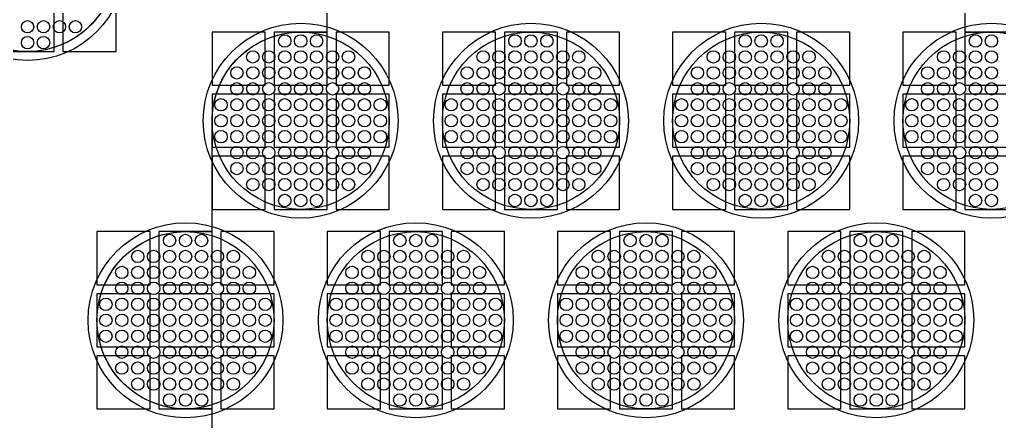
# Model space of a CAD drawing. Extents: x -49 to 54, y -38 to 38.
# Drawn here: x 20.95 to 26.48, y 19.85 to 22.12 of the extents above; entities that cross this region are included whole.
import ezdxf

# ---------------------------------------------------------------- set-up
doc = ezdxf.new("R2010")
doc.units = 0
for name, color, linetype in [('BACK_LAYER', 5, 'CONTINUOUS'), ('COND_LAYER_LOWER_ELECTRODE', 6, 'CONTINUOUS'), ('CONDUCTIVE_LAYER_BACK_LAYER', 2, 'CONTINUOUS'), ('EMITTER', 3, 'CONTINUOUS'), ('LOWER_ELECTRODE', 1, 'CONTINUOUS')]:
    doc.layers.add(name, color=color, linetype=linetype)

msp = doc.modelspace()

# ---------------------------------------------------------------- linework, layer by layer
at = {"layer": 'BACK_LAYER'}
for points in [[(20.8465, 21.9381), (21.1465, 21.9381), (21.1465, 22.2381), (20.8465, 22.2381)], [(21.1965, 21.9381), (21.4965, 21.9381), (21.4965, 22.2381), (21.1965, 22.2381)], [(22.0384, 21.7479), (22.3384, 21.7479), (22.3384, 22.0479), (22.0384, 22.0479)], [(22.3884, 21.7479), (22.6884, 21.7479), (22.6884, 22.0479), (22.3884, 22.0479)], [(22.7384, 21.7479), (23.0384, 21.7479), (23.0384, 22.0479), (22.7384, 22.0479)], [(23.3384, 21.7479), (23.6384, 21.7479), (23.6384, 22.0479), (23.3384, 22.0479)], [(23.6884, 21.7479), (23.9884, 21.7479), (23.9884, 22.0479), (23.6884, 22.0479)], [(24.0384, 21.7479), (24.3384, 21.7479), (24.3384, 22.0479), (24.0384, 22.0479)], [(24.6384, 21.7479), (24.9384, 21.7479), (24.9384, 22.0479), (24.6384, 22.0479)], [(24.9884, 21.7479), (25.2884, 21.7479), (25.2884, 22.0479), (24.9884, 22.0479)], [(25.3384, 21.7479), (25.6384, 21.7479), (25.6384, 22.0479), (25.3384, 22.0479)], [(25.9384, 21.7479), (26.2384, 21.7479), (26.2384, 22.0479), (25.9384, 22.0479)], [(26.2884, 21.7479), (26.5884, 21.7479), (26.5884, 22.0479), (26.2884, 22.0479)], [(22.0384, 21.3979), (22.3384, 21.3979), (22.3384, 21.6979), (22.0384, 21.6979)], [(22.3884, 21.3979), (22.6884, 21.3979), (22.6884, 21.6979), (22.3884, 21.6979)], [(22.7384, 21.3979), (23.0384, 21.3979), (23.0384, 21.6979), (22.7384, 21.6979)], [(23.3384, 21.3979), (23.6384, 21.3979), (23.6384, 21.6979), (23.3384, 21.6979)], [(23.6884, 21.3979), (23.9884, 21.3979), (23.9884, 21.6979), (23.6884, 21.6979)], [(24.0384, 21.3979), (24.3384, 21.3979), (24.3384, 21.6979), (24.0384, 21.6979)], [(24.6384, 21.3979), (24.9384, 21.3979), (24.9384, 21.6979), (24.6384, 21.6979)], [(24.9884, 21.3979), (25.2884, 21.3979), (25.2884, 21.6979), (24.9884, 21.6979)], [(25.3384, 21.3979), (25.6384, 21.3979), (25.6384, 21.6979), (25.3384, 21.6979)], [(25.9384, 21.3979), (26.2384, 21.3979), (26.2384, 21.6979), (25.9384, 21.6979)], [(26.2884, 21.3979), (26.5884, 21.3979), (26.5884, 21.6979), (26.2884, 21.6979)], [(22.0384, 21.0479), (22.3384, 21.0479), (22.3384, 21.3479), (22.0384, 21.3479)], [(22.3884, 21.0479), (22.6884, 21.0479), (22.6884, 21.3479), (22.3884, 21.3479)], [(22.7384, 21.0479), (23.0384, 21.0479), (23.0384, 21.3479), (22.7384, 21.3479)], [(23.3384, 21.0479), (23.6384, 21.0479), (23.6384, 21.3479), (23.3384, 21.3479)], [(23.6884, 21.0479), (23.9884, 21.0479), (23.9884, 21.3479), (23.6884, 21.3479)], [(24.0384, 21.0479), (24.3384, 21.0479), (24.3384, 21.3479), (24.0384, 21.3479)], [(24.6384, 21.0479), (24.9384, 21.0479), (24.9384, 21.3479), (24.6384, 21.3479)], [(24.9884, 21.0479), (25.2884, 21.0479), (25.2884, 21.3479), (24.9884, 21.3479)], [(25.3384, 21.0479), (25.6384, 21.0479), (25.6384, 21.3479), (25.3384, 21.3479)], [(25.9384, 21.0479), (26.2384, 21.0479), (26.2384, 21.3479), (25.9384, 21.3479)], [(26.2884, 21.0479), (26.5884, 21.0479), (26.5884, 21.3479), (26.2884, 21.3479)], [(21.3884, 20.6221), (21.6884, 20.6221), (21.6884, 20.9221), (21.3884, 20.9221)], [(21.7384, 20.6221), (22.0384, 20.6221), (22.0384, 20.9221), (21.7384, 20.9221)], [(22.0884, 20.6221), (22.3884, 20.6221), (22.3884, 20.9221), (22.0884, 20.9221)], [(22.6884, 20.6221), (22.9884, 20.6221), (22.9884, 20.9221), (22.6884, 20.9221)], [(23.0384, 20.6221), (23.3384, 20.6221), (23.3384, 20.9221), (23.0384, 20.9221)], [(23.3884, 20.6221), (23.6884, 20.6221), (23.6884, 20.9221), (23.3884, 20.9221)], [(23.9884, 20.6221), (24.2884, 20.6221), (24.2884, 20.9221), (23.9884, 20.9221)], [(24.3384, 20.6221), (24.6384, 20.6221), (24.6384, 20.9221), (24.3384, 20.9221)], [(24.6884, 20.6221), (24.9884, 20.6221), (24.9884, 20.9221), (24.6884, 20.9221)], [(25.2884, 20.6221), (25.5884, 20.6221), (25.5884, 20.9221), (25.2884, 20.9221)], [(25.6384, 20.6221), (25.9384, 20.6221), (25.9384, 20.9221), (25.6384, 20.9221)], [(25.9884, 20.6221), (26.2884, 20.6221), (26.2884, 20.9221), (25.9884, 20.9221)], [(21.3884, 20.2721), (21.6884, 20.2721), (21.6884, 20.5721), (21.3884, 20.5721)], [(21.7384, 20.2721), (22.0384, 20.2721), (22.0384, 20.5721), (21.7384, 20.5721)], [(22.0884, 20.2721), (22.3884, 20.2721), (22.3884, 20.5721), (22.0884, 20.5721)], [(22.6884, 20.2721), (22.9884, 20.2721), (22.9884, 20.5721), (22.6884, 20.5721)], [(23.0384, 20.2721), (23.3384, 20.2721), (23.3384, 20.5721), (23.0384, 20.5721)], [(23.3884, 20.2721), (23.6884, 20.2721), (23.6884, 20.5721), (23.3884, 20.5721)], [(23.9884, 20.2721), (24.2884, 20.2721), (24.2884, 20.5721), (23.9884, 20.5721)], [(24.3384, 20.2721), (24.6384, 20.2721), (24.6384, 20.5721), (24.3384, 20.5721)], [(24.6884, 20.2721), (24.9884, 20.2721), (24.9884, 20.5721), (24.6884, 20.5721)], [(25.2884, 20.2721), (25.5884, 20.2721), (25.5884, 20.5721), (25.2884, 20.5721)], [(25.6384, 20.2721), (25.9384, 20.2721), (25.9384, 20.5721), (25.6384, 20.5721)], [(25.9884, 20.2721), (26.2884, 20.2721), (26.2884, 20.5721), (25.9884, 20.5721)], [(21.3884, 19.9221), (21.6884, 19.9221), (21.6884, 20.2221), (21.3884, 20.2221)], [(21.7384, 19.9221), (22.0384, 19.9221), (22.0384, 20.2221), (21.7384, 20.2221)], [(22.0884, 19.9221), (22.3884, 19.9221), (22.3884, 20.2221), (22.0884, 20.2221)], [(22.6884, 19.9221), (22.9884, 19.9221), (22.9884, 20.2221), (22.6884, 20.2221)], [(23.0384, 19.9221), (23.3384, 19.9221), (23.3384, 20.2221), (23.0384, 20.2221)], [(23.3884, 19.9221), (23.6884, 19.9221), (23.6884, 20.2221), (23.3884, 20.2221)], [(23.9884, 19.9221), (24.2884, 19.9221), (24.2884, 20.2221), (23.9884, 20.2221)], [(24.3384, 19.9221), (24.6384, 19.9221), (24.6384, 20.2221), (24.3384, 20.2221)], [(24.6884, 19.9221), (24.9884, 19.9221), (24.9884, 20.2221), (24.6884, 20.2221)], [(25.2884, 19.9221), (25.5884, 19.9221), (25.5884, 20.2221), (25.2884, 20.2221)], [(25.6384, 19.9221), (25.9384, 19.9221), (25.9384, 20.2221), (25.6384, 20.2221)], [(25.9884, 19.9221), (26.2884, 19.9221), (26.2884, 20.2221), (25.9884, 20.2221)]]:
    msp.add_lwpolyline(points, close=True, dxfattribs=at)
at = {"layer": 'COND_LAYER_LOWER_ELECTRODE'}
for centre in [(20.9965, 22.4381), (22.5384, 21.5479), (23.8384, 21.5479), (25.1384, 21.5479), (26.4384, 21.5479), (21.8884, 20.4221), (23.1884, 20.4221), (24.4884, 20.4221), (25.7884, 20.4221)]:
    msp.add_circle(centre, 0.55, dxfattribs=at)
at = {"layer": 'CONDUCTIVE_LAYER_BACK_LAYER'}
for points in [[(22.0384, 19.2962), (22.0384, 19.9222), (21.8784, 19.9222), (21.8586, 19.923), (21.8387, 19.9245), (21.819, 19.9269), (21.7994, 19.9301), (21.7799, 19.934), (21.7606, 19.9387), (21.7414, 19.9442), (21.7226, 19.9504), (21.7039, 19.9573), (21.6856, 19.965), (21.6676, 19.9735), (21.6499, 19.9826), (21.6326, 19.9924), (21.6158, 20.0029), (21.5993, 20.0141), (21.5833, 20.0259), (21.5678, 20.0383), (21.5528, 20.0514), (21.5383, 20.065), (21.5244, 20.0792), (21.5111, 20.094), (21.4983, 20.1092), (21.4862, 20.125), (21.4747, 20.1412), (21.4639, 20.1579), (21.4537, 20.175), (21.4442, 20.1924), (21.4354, 20.2103), (21.4274, 20.2284), (21.42, 20.2469), (21.4135, 20.2657), (21.4076, 20.2847), (21.4025, 20.3039), (21.3982, 20.3233), (21.3947, 20.3429), (21.3919, 20.3626), (21.3899, 20.3824), (21.3888, 20.4022), (21.3884, 20.4221), (21.3888, 20.442), (21.3899, 20.4618), (21.3919, 20.4816), (21.3947, 20.5013), (21.3982, 20.5208), (21.4025, 20.5403), (21.4076, 20.5595), (21.4135, 20.5785), (21.42, 20.5972), (21.4274, 20.6157), (21.4354, 20.6339), (21.4442, 20.6517), (21.4537, 20.6692), (21.4639, 20.6863), (21.4747, 20.703), (21.4862, 20.7192), (21.4983, 20.7349), (21.5111, 20.7502), (21.5244, 20.7649), (21.5383, 20.7791), (21.5528, 20.7928), (21.5678, 20.8058), (21.5833, 20.8183), (21.5993, 20.8301), (21.6158, 20.8412), (21.6326, 20.8517), (21.6499, 20.8616), (21.6676, 20.8707), (21.6856, 20.8791), (21.7039, 20.8868), (21.7226, 20.8938), (21.7414, 20.9), (21.7606, 20.9055), (21.7799, 20.9102), (21.7994, 20.9141), (21.819, 20.9172), (21.8387, 20.9196), (21.8586, 20.9212), (21.8784, 20.922), (22.0384, 20.922), (22.0384, 21.5479), (22.0388, 21.5678), (22.0399, 21.5876), (22.0419, 21.6074), (22.0447, 21.6271), (22.0482, 21.6467), (22.0525, 21.6661), (22.0576, 21.6853), (22.0635, 21.7043), (22.07, 21.7231), (22.0774, 21.7415), (22.0854, 21.7597), (22.0942, 21.7776), (22.1037, 21.795), (22.1139, 21.8121), (22.1247, 21.8288), (22.1362, 21.845), (22.1483, 21.8608), (22.1611, 21.876), (22.1744, 21.8908), (22.1883, 21.905), (22.2028, 21.9186), (22.2178, 21.9316), (22.2333, 21.9441), (22.2493, 21.9559), (22.2658, 21.9671), (22.2826, 21.9776), (22.2999, 21.9874), (22.3176, 21.9965), (22.3356, 22.005), (22.3539, 22.0127), (22.3726, 22.0196), (22.3914, 22.0258), (22.4106, 22.0313), (22.4299, 22.036), (22.4494, 22.0399), (22.469, 22.0431), (22.4887, 22.0454), (22.5086, 22.047), (22.5284, 22.0478), (22.6884, 22.0478), (22.6884, 22.6737)], [(26.2884, 22.6737), (26.2884, 22.0478), (26.4483, 22.0478), (26.4682, 22.047), (26.488, 22.0454)], [(21.3865, 22.1253), (21.3738, 22.11), (21.3604, 22.0953), (21.3465, 22.0811), (21.3321, 22.0674), (21.3171, 22.0544), (21.3015, 22.0419), (21.2856, 22.0301), (21.2691, 22.019), (21.2522, 22.0084), (21.2349, 21.9986), (21.2173, 21.9895), (21.1993, 21.9811), (21.1809, 21.9734), (21.1623, 21.9664), (21.1434, 21.9602), (21.1243, 21.9547), (21.105, 21.95), (21.0855, 21.9461), (21.0659, 21.9429), (21.0461, 21.9406), (21.0263, 21.939), (21.0064, 21.9382), (20.8465, 21.9382)]]:
    msp.add_lwpolyline(points, dxfattribs=at)
at = {"layer": 'EMITTER'}
for centre in [(20.9965, 22.4381), (22.5384, 21.5479), (23.8384, 21.5479), (25.1384, 21.5479), (26.4384, 21.5479), (21.8884, 20.4221), (23.1884, 20.4221), (24.4884, 20.4221), (25.7884, 20.4221)]:
    msp.add_circle(centre, 0.5, dxfattribs=at)
at = {"layer": 'LOWER_ELECTRODE'}
for centre in [(20.9965, 22.0781), (21.0865, 22.0781), (21.1765, 22.0781), (21.2665, 22.0781), (20.9965, 21.9881), (21.0865, 21.9881), (22.4484, 21.9979), (22.5384, 21.9979), (22.6284, 21.9979), (23.7484, 21.9979), (23.8384, 21.9979), (23.9284, 21.9979), (25.0484, 21.9979), (25.1384, 21.9979), (25.2284, 21.9979), (26.3484, 21.9979), (26.4384, 21.9979), (22.2684, 21.9079), (22.3584, 21.9079), (22.4484, 21.9079), (22.5384, 21.9079), (22.6284, 21.9079), (22.7184, 21.9079), (22.8084, 21.9079), (23.5684, 21.9079), (23.6584, 21.9079), (23.7484, 21.9079), (23.8384, 21.9079), (23.9284, 21.9079), (24.0184, 21.9079), (24.1084, 21.9079), (24.8684, 21.9079), (24.9584, 21.9079), (25.0484, 21.9079), (25.1384, 21.9079), (25.2284, 21.9079), (25.3184, 21.9079), (25.4084, 21.9079), (26.1684, 21.9079), (26.2584, 21.9079), (26.3484, 21.9079), (26.4384, 21.9079), (22.1784, 21.8179), (22.2684, 21.8179), (22.3584, 21.8179), (22.4484, 21.8179), (22.5384, 21.8179), (22.6284, 21.8179), (22.7184, 21.8179), (22.8084, 21.8179), (22.8984, 21.8179), (23.4784, 21.8179), (23.5684, 21.8179), (23.6584, 21.8179), (23.7484, 21.8179), (23.8384, 21.8179), (23.9284, 21.8179), (24.0184, 21.8179), (24.1084, 21.8179), (24.1984, 21.8179), (24.7784, 21.8179), (24.8684, 21.8179), (24.9584, 21.8179), (25.0484, 21.8179), (25.1384, 21.8179), (25.2284, 21.8179), (25.3184, 21.8179), (25.4084, 21.8179), (25.4984, 21.8179), (26.0784, 21.8179), (26.1684, 21.8179), (26.2584, 21.8179), (26.3484, 21.8179), (26.4384, 21.8179), (22.1784, 21.7279), (22.2684, 21.7279), (22.3584, 21.7279), (22.4484, 21.7279), (22.5384, 21.7279), (22.6284, 21.7279), (22.7184, 21.7279), (22.8084, 21.7279), (22.8984, 21.7279), (23.4784, 21.7279), (23.5684, 21.7279), (23.6584, 21.7279), (23.7484, 21.7279), (23.8384, 21.7279), (23.9284, 21.7279), (24.0184, 21.7279), (24.1084, 21.7279), (24.1984, 21.7279), (24.7784, 21.7279), (24.8684, 21.7279), (24.9584, 21.7279), (25.0484, 21.7279), (25.1384, 21.7279), (25.2284, 21.7279), (25.3184, 21.7279), (25.4084, 21.7279), (25.4984, 21.7279), (26.0784, 21.7279), (26.1684, 21.7279), (26.2584, 21.7279), (26.3484, 21.7279), (26.4384, 21.7279), (22.0884, 21.6379), (22.1784, 21.6379), (22.2684, 21.6379), (22.3584, 21.6379), (22.4484, 21.6379), (22.5384, 21.6379), (22.6284, 21.6379), (22.7184, 21.6379), (22.8084, 21.6379), (22.8984, 21.6379), (22.9884, 21.6379), (23.3884, 21.6379), (23.4784, 21.6379), (23.5684, 21.6379), (23.6584, 21.6379), (23.7484, 21.6379), (23.8384, 21.6379), (23.9284, 21.6379), (24.0184, 21.6379), (24.1084, 21.6379), (24.1984, 21.6379), (24.2884, 21.6379), (24.6884, 21.6379), (24.7784, 21.6379), (24.8684, 21.6379), (24.9584, 21.6379), (25.0484, 21.6379), (25.1384, 21.6379), (25.2284, 21.6379), (25.3184, 21.6379), (25.4084, 21.6379), (25.4984, 21.6379), (25.5884, 21.6379), (25.9884, 21.6379), (26.0784, 21.6379), (26.1684, 21.6379), (26.2584, 21.6379), (26.3484, 21.6379), (26.4384, 21.6379), (22.0884, 21.5479), (22.1784, 21.5479), (22.2684, 21.5479), (22.3584, 21.5479), (22.4484, 21.5479), (22.5384, 21.5479), (22.6284, 21.5479), (22.7184, 21.5479), (22.8084, 21.5479), (22.8984, 21.5479), (22.9884, 21.5479), (23.3884, 21.5479), (23.4784, 21.5479), (23.5684, 21.5479), (23.6584, 21.5479), (23.7484, 21.5479), (23.8384, 21.5479), (23.9284, 21.5479), (24.0184, 21.5479), (24.1084, 21.5479), (24.1984, 21.5479), (24.2884, 21.5479), (24.6884, 21.5479), (24.7784, 21.5479), (24.8684, 21.5479), (24.9584, 21.5479), (25.0484, 21.5479), (25.1384, 21.5479), (25.2284, 21.5479), (25.3184, 21.5479), (25.4084, 21.5479), (25.4984, 21.5479), (25.5884, 21.5479), (25.9884, 21.5479), (26.0784, 21.5479), (26.1684, 21.5479), (26.2584, 21.5479), (26.3484, 21.5479), (26.4384, 21.5479), (22.0884, 21.4579), (22.1784, 21.4579), (22.2684, 21.4579), (22.3584, 21.4579), (22.4484, 21.4579), (22.5384, 21.4579), (22.6284, 21.4579), (22.7184, 21.4579), (22.8084, 21.4579), (22.8984, 21.4579), (22.9884, 21.4579), (23.3884, 21.4579), (23.4784, 21.4579), (23.5684, 21.4579), (23.6584, 21.4579), (23.7484, 21.4579), (23.8384, 21.4579), (23.9284, 21.4579), (24.0184, 21.4579), (24.1084, 21.4579), (24.1984, 21.4579), (24.2884, 21.4579), (24.6884, 21.4579), (24.7784, 21.4579), (24.8684, 21.4579), (24.9584, 21.4579), (25.0484, 21.4579), (25.1384, 21.4579), (25.2284, 21.4579), (25.3184, 21.4579), (25.4084, 21.4579), (25.4984, 21.4579), (25.5884, 21.4579), (25.9884, 21.4579), (26.0784, 21.4579), (26.1684, 21.4579), (26.2584, 21.4579), (26.3484, 21.4579), (26.4384, 21.4579), (22.1784, 21.3679), (22.2684, 21.3679), (22.3584, 21.3679), (22.4484, 21.3679), (22.5384, 21.3679), (22.6284, 21.3679), (22.7184, 21.3679), (22.8084, 21.3679), (22.8984, 21.3679), (23.4784, 21.3679), (23.5684, 21.3679), (23.6584, 21.3679), (23.7484, 21.3679), (23.8384, 21.3679), (23.9284, 21.3679), (24.0184, 21.3679), (24.1084, 21.3679), (24.1984, 21.3679), (24.7784, 21.3679), (24.8684, 21.3679), (24.9584, 21.3679), (25.0484, 21.3679), (25.1384, 21.3679), (25.2284, 21.3679), (25.3184, 21.3679), (25.4084, 21.3679), (25.4984, 21.3679), (26.0784, 21.3679), (26.1684, 21.3679), (26.2584, 21.3679), (26.3484, 21.3679), (26.4384, 21.3679), (22.1784, 21.2779), (22.2684, 21.2779), (22.3584, 21.2779), (22.4484, 21.2779), (22.5384, 21.2779), (22.6284, 21.2779), (22.7184, 21.2779), (22.8084, 21.2779), (22.8984, 21.2779), (23.4784, 21.2779), (23.5684, 21.2779), (23.6584, 21.2779), (23.7484, 21.2779), (23.8384, 21.2779), (23.9284, 21.2779), (24.0184, 21.2779), (24.1084, 21.2779), (24.1984, 21.2779), (24.7784, 21.2779), (24.8684, 21.2779), (24.9584, 21.2779), (25.0484, 21.2779), (25.1384, 21.2779), (25.2284, 21.2779), (25.3184, 21.2779), (25.4084, 21.2779), (25.4984, 21.2779), (26.0784, 21.2779), (26.1684, 21.2779), (26.2584, 21.2779), (26.3484, 21.2779), (26.4384, 21.2779), (22.2684, 21.1879), (22.3584, 21.1879), (22.4484, 21.1879), (22.5384, 21.1879), (22.6284, 21.1879), (22.7184, 21.1879), (22.8084, 21.1879), (23.5684, 21.1879), (23.6584, 21.1879), (23.7484, 21.1879), (23.8384, 21.1879), (23.9284, 21.1879), (24.0184, 21.1879), (24.1084, 21.1879), (24.8684, 21.1879), (24.9584, 21.1879), (25.0484, 21.1879), (25.1384, 21.1879), (25.2284, 21.1879), (25.3184, 21.1879), (25.4084, 21.1879), (26.1684, 21.1879), (26.2584, 21.1879), (26.3484, 21.1879), (26.4384, 21.1879), (22.4484, 21.0979), (22.5384, 21.0979), (22.6284, 21.0979), (23.7484, 21.0979), (23.8384, 21.0979), (23.9284, 21.0979), (25.0484, 21.0979), (25.1384, 21.0979), (25.2284, 21.0979), (26.3484, 21.0979), (26.4384, 21.0979), (21.7984, 20.8721), (21.8884, 20.8721), (21.9784, 20.8721), (23.0984, 20.8721), (23.1884, 20.8721), (23.2784, 20.8721), (24.3984, 20.8721), (24.4884, 20.8721), (24.5784, 20.8721), (25.6984, 20.8721), (25.7884, 20.8721), (25.8784, 20.8721), (21.6184, 20.7821), (21.7084, 20.7821), (21.7984, 20.7821), (21.8884, 20.7821), (21.9784, 20.7821), (22.0684, 20.7821), (22.1584, 20.7821), (22.9184, 20.7821), (23.0084, 20.7821), (23.0984, 20.7821), (23.1884, 20.7821), (23.2784, 20.7821), (23.3684, 20.7821), (23.4584, 20.7821), (24.2184, 20.7821), (24.3084, 20.7821), (24.3984, 20.7821), (24.4884, 20.7821), (24.5784, 20.7821), (24.6684, 20.7821), (24.7584, 20.7821), (25.5184, 20.7821), (25.6084, 20.7821), (25.6984, 20.7821), (25.7884, 20.7821), (25.8784, 20.7821), (25.9684, 20.7821), (26.0584, 20.7821), (21.5284, 20.6921), (21.6184, 20.6921), (21.7084, 20.6921), (21.7984, 20.6921), (21.8884, 20.6921), (21.9784, 20.6921), (22.0684, 20.6921), (22.1584, 20.6921), (22.2484, 20.6921), (22.8284, 20.6921), (22.9184, 20.6921), (23.0084, 20.6921), (23.0984, 20.6921), (23.1884, 20.6921), (23.2784, 20.6921), (23.3684, 20.6921), (23.4584, 20.6921), (23.5484, 20.6921), (24.1284, 20.6921), (24.2184, 20.6921), (24.3084, 20.6921), (24.3984, 20.6921), (24.4884, 20.6921), (24.5784, 20.6921), (24.6684, 20.6921), (24.7584, 20.6921), (24.8484, 20.6921), (25.4284, 20.6921), (25.5184, 20.6921), (25.6084, 20.6921), (25.6984, 20.6921), (25.7884, 20.6921), (25.8784, 20.6921), (25.9684, 20.6921), (26.0584, 20.6921), (26.1484, 20.6921), (21.5284, 20.6021), (21.6184, 20.6021), (21.7084, 20.6021), (21.7984, 20.6021), (21.8884, 20.6021), (21.9784, 20.6021), (22.0684, 20.6021), (22.1584, 20.6021), (22.2484, 20.6021), (22.8284, 20.6021), (22.9184, 20.6021), (23.0084, 20.6021), (23.0984, 20.6021), (23.1884, 20.6021), (23.2784, 20.6021), (23.3684, 20.6021), (23.4584, 20.6021), (23.5484, 20.6021), (24.1284, 20.6021), (24.2184, 20.6021), (24.3084, 20.6021), (24.3984, 20.6021), (24.4884, 20.6021), (24.5784, 20.6021), (24.6684, 20.6021), (24.7584, 20.6021), (24.8484, 20.6021), (25.4284, 20.6021), (25.5184, 20.6021), (25.6084, 20.6021), (25.6984, 20.6021), (25.7884, 20.6021), (25.8784, 20.6021), (25.9684, 20.6021), (26.0584, 20.6021), (26.1484, 20.6021), (21.4384, 20.5121), (21.5284, 20.5121), (21.6184, 20.5121), (21.7084, 20.5121), (21.7984, 20.5121), (21.8884, 20.5121), (21.9784, 20.5121), (22.0684, 20.5121), (22.1584, 20.5121), (22.2484, 20.5121), (22.3384, 20.5121), (22.7384, 20.5121), (22.8284, 20.5121), (22.9184, 20.5121), (23.0084, 20.5121), (23.0984, 20.5121), (23.1884, 20.5121), (23.2784, 20.5121), (23.3684, 20.5121), (23.4584, 20.5121), (23.5484, 20.5121), (23.6384, 20.5121), (24.0384, 20.5121), (24.1284, 20.5121), (24.2184, 20.5121), (24.3084, 20.5121), (24.3984, 20.5121), (24.4884, 20.5121), (24.5784, 20.5121), (24.6684, 20.5121), (24.7584, 20.5121), (24.8484, 20.5121), (24.9384, 20.5121), (25.3384, 20.5121), (25.4284, 20.5121), (25.5184, 20.5121), (25.6084, 20.5121), (25.6984, 20.5121), (25.7884, 20.5121), (25.8784, 20.5121), (25.9684, 20.5121), (26.0584, 20.5121), (26.1484, 20.5121), (26.2384, 20.5121), (21.4384, 20.4221), (21.5284, 20.4221), (21.6184, 20.4221), (21.7084, 20.4221), (21.7984, 20.4221), (21.8884, 20.4221), (21.9784, 20.4221), (22.0684, 20.4221), (22.1584, 20.4221), (22.2484, 20.4221), (22.3384, 20.4221), (22.7384, 20.4221), (22.8284, 20.4221), (22.9184, 20.4221), (23.0084, 20.4221), (23.0984, 20.4221), (23.1884, 20.4221), (23.2784, 20.4221), (23.3684, 20.4221), (23.4584, 20.4221), (23.5484, 20.4221), (23.6384, 20.4221), (24.0384, 20.4221), (24.1284, 20.4221), (24.2184, 20.4221), (24.3084, 20.4221), (24.3984, 20.4221), (24.4884, 20.4221), (24.5784, 20.4221), (24.6684, 20.4221), (24.7584, 20.4221), (24.8484, 20.4221), (24.9384, 20.4221), (25.3384, 20.4221), (25.4284, 20.4221), (25.5184, 20.4221), (25.6084, 20.4221), (25.6984, 20.4221), (25.7884, 20.4221), (25.8784, 20.4221), (25.9684, 20.4221), (26.0584, 20.4221), (26.1484, 20.4221), (26.2384, 20.4221), (21.4384, 20.3321), (21.5284, 20.3321), (21.6184, 20.3321), (21.7084, 20.3321), (21.7984, 20.3321), (21.8884, 20.3321), (21.9784, 20.3321), (22.0684, 20.3321), (22.1584, 20.3321), (22.2484, 20.3321), (22.3384, 20.3321), (22.7384, 20.3321), (22.8284, 20.3321), (22.9184, 20.3321), (23.0084, 20.3321), (23.0984, 20.3321), (23.1884, 20.3321), (23.2784, 20.3321), (23.3684, 20.3321), (23.4584, 20.3321), (23.5484, 20.3321), (23.6384, 20.3321), (24.0384, 20.3321), (24.1284, 20.3321), (24.2184, 20.3321), (24.3084, 20.3321), (24.3984, 20.3321), (24.4884, 20.3321), (24.5784, 20.3321), (24.6684, 20.3321), (24.7584, 20.3321), (24.8484, 20.3321), (24.9384, 20.3321), (25.3384, 20.3321), (25.4284, 20.3321), (25.5184, 20.3321), (25.6084, 20.3321), (25.6984, 20.3321), (25.7884, 20.3321), (25.8784, 20.3321), (25.9684, 20.3321), (26.0584, 20.3321), (26.1484, 20.3321), (26.2384, 20.3321), (21.5284, 20.2421), (21.6184, 20.2421), (21.7084, 20.2421), (21.7984, 20.2421), (21.8884, 20.2421), (21.9784, 20.2421), (22.0684, 20.2421), (22.1584, 20.2421), (22.2484, 20.2421), (22.8284, 20.2421), (22.9184, 20.2421), (23.0084, 20.2421), (23.0984, 20.2421), (23.1884, 20.2421), (23.2784, 20.2421), (23.3684, 20.2421), (23.4584, 20.2421), (23.5484, 20.2421), (24.1284, 20.2421), (24.2184, 20.2421), (24.3084, 20.2421), (24.3984, 20.2421), (24.4884, 20.2421), (24.5784, 20.2421), (24.6684, 20.2421), (24.7584, 20.2421), (24.8484, 20.2421), (25.4284, 20.2421), (25.5184, 20.2421), (25.6084, 20.2421), (25.6984, 20.2421), (25.7884, 20.2421), (25.8784, 20.2421), (25.9684, 20.2421), (26.0584, 20.2421), (26.1484, 20.2421), (21.5284, 20.1521), (21.6184, 20.1521), (21.7084, 20.1521), (21.7984, 20.1521), (21.8884, 20.1521), (21.9784, 20.1521), (22.0684, 20.1521), (22.1584, 20.1521), (22.2484, 20.1521), (22.8284, 20.1521), (22.9184, 20.1521), (23.0084, 20.1521), (23.0984, 20.1521), (23.1884, 20.1521), (23.2784, 20.1521), (23.3684, 20.1521), (23.4584, 20.1521), (23.5484, 20.1521), (24.1284, 20.1521), (24.2184, 20.1521), (24.3084, 20.1521), (24.3984, 20.1521), (24.4884, 20.1521), (24.5784, 20.1521), (24.6684, 20.1521), (24.7584, 20.1521), (24.8484, 20.1521), (25.4284, 20.1521), (25.5184, 20.1521), (25.6084, 20.1521), (25.6984, 20.1521), (25.7884, 20.1521), (25.8784, 20.1521), (25.9684, 20.1521), (26.0584, 20.1521), (26.1484, 20.1521), (21.6184, 20.0621), (21.7084, 20.0621), (21.7984, 20.0621), (21.8884, 20.0621), (21.9784, 20.0621), (22.0684, 20.0621), (22.1584, 20.0621), (22.9184, 20.0621), (23.0084, 20.0621), (23.0984, 20.0621), (23.1884, 20.0621), (23.2784, 20.0621), (23.3684, 20.0621), (23.4584, 20.0621), (24.2184, 20.0621), (24.3084, 20.0621), (24.3984, 20.0621), (24.4884, 20.0621), (24.5784, 20.0621), (24.6684, 20.0621), (24.7584, 20.0621), (25.5184, 20.0621), (25.6084, 20.0621), (25.6984, 20.0621), (25.7884, 20.0621), (25.8784, 20.0621), (25.9684, 20.0621), (26.0584, 20.0621), (21.7984, 19.9721), (21.8884, 19.9721), (21.9784, 19.9721), (23.0984, 19.9721), (23.1884, 19.9721), (23.2784, 19.9721), (24.3984, 19.9721), (24.4884, 19.9721), (24.5784, 19.9721), (25.6984, 19.9721), (25.7884, 19.9721), (25.8784, 19.9721)]:
    msp.add_circle(centre, 0.035, dxfattribs=at)

doc.saveas('drawing.dxf')
